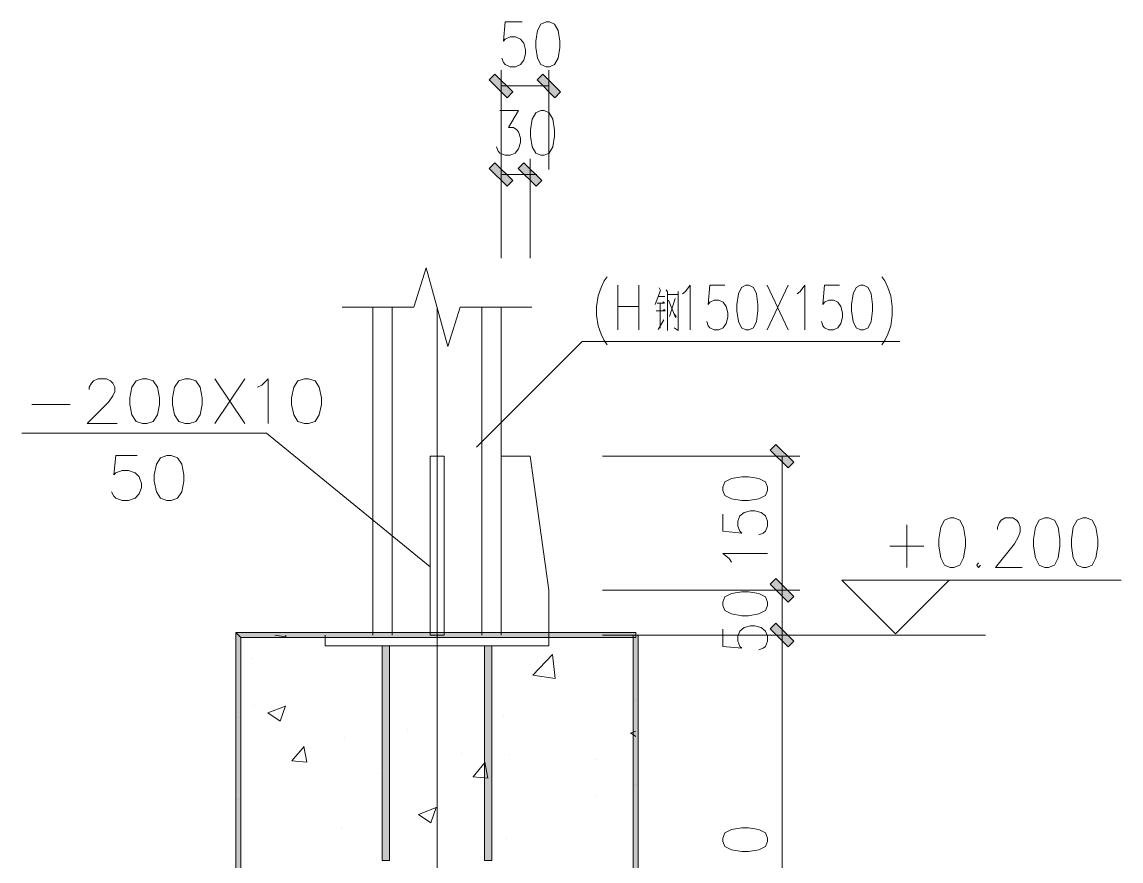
# Model space of a CAD drawing. Header units: millimetres. Extents: x 0 to 586, y 0 to 414.
# Drawn here: x 156.3 to 243.5, y 63.1 to 129.6 of the extents above; entities that cross this region are included whole.
import ezdxf

# ---------------------------------------------------------------- set-up
doc = ezdxf.new("R2010")
doc.units = ezdxf.units.MM

msp = doc.modelspace()

# ---------------------------------------------------------------- hatches: boundary and pattern name
h = msp.add_hatch(color=0)
h.dxf.hatch_style = 2
h.paths.add_polyline_path([(195.258972, 124.082528), (194.807417, 123.627444), (193.385722, 125.049139), (193.837278, 125.500694)])
h = msp.add_hatch(color=0)
h.dxf.hatch_style = 2
h.paths.add_polyline_path([(199.047806, 124.082528), (198.59625, 123.627444), (197.174556, 125.049139), (197.626111, 125.500694)])
h = msp.add_hatch(color=0)
h.dxf.hatch_style = 2
h.paths.add_polyline_path([(195.258972, 117.051667), (194.807417, 116.600111), (193.385722, 118.018278), (193.837278, 118.469833)])
h = msp.add_hatch(color=0)
h.dxf.hatch_style = 2
h.paths.add_polyline_path([(197.552028, 117.051667), (197.100472, 116.600111), (195.682306, 118.018278), (196.133861, 118.469833)])
h = msp.add_hatch(color=0)
h.dxf.hatch_style = 2
h.paths.add_polyline_path([(217.561583, 94.703194), (217.110028, 94.251639), (215.688333, 95.669806), (216.139889, 96.121361)])
h = msp.add_hatch(color=0)
h.dxf.hatch_style = 2
h.paths.add_polyline_path([(217.561583, 84.056361), (217.110028, 83.601278), (215.688333, 85.022972), (216.139889, 85.474528)])
h = msp.add_hatch(color=0)
h.dxf.hatch_style = 2
h.paths.add_polyline_path([(173.661917, 46.478472), (173.266806, 46.083361), (173.266806, 81.188278), (173.661917, 80.793167)])
h = msp.add_hatch(color=0)
h.dxf.hatch_style = 2
h.paths.add_polyline_path([(173.661917, 80.793167), (173.266806, 81.188278), (205.013278, 81.188278), (205.013278, 80.793167)])
h = msp.add_hatch(color=0)
h.dxf.hatch_style = 2
h.paths.add_polyline_path([(217.561583, 80.503889), (217.110028, 80.052333), (215.688333, 81.474028), (216.139889, 81.925583)])
h = msp.add_hatch(color=0)
h.dxf.hatch_style = 2
h.paths.add_polyline_path([(173.464361, 80.893003), (173.451308, 80.906056), (173.464361, 80.919108), (173.477414, 80.906056)])
h = msp.add_hatch(color=0)
h.dxf.hatch_style = 2
h.paths.add_polyline_path([(173.464361, 80.893003), (173.451308, 80.906056), (173.464361, 80.919108), (173.477414, 80.906056)])
h = msp.add_hatch(color=0)
h.dxf.hatch_style = 2
h.paths.add_polyline_path([(173.464361, 80.893003), (173.451308, 80.906056), (173.464361, 80.919108), (173.477414, 80.906056)])
h = msp.add_hatch(color=0)
h.dxf.hatch_style = 2
h.paths.add_polyline_path([(176.399472, 80.977669), (176.386419, 80.990722), (176.399472, 81.003775), (176.412525, 80.990722)])
h = msp.add_hatch(color=0)
h.dxf.hatch_style = 2
h.paths.add_polyline_path([(176.399472, 80.977669), (176.386419, 80.990722), (176.399472, 81.003775), (176.412525, 80.990722)])
h = msp.add_hatch(color=0)
h.dxf.hatch_style = 2
h.paths.add_polyline_path([(176.399472, 80.977669), (176.386419, 80.990722), (176.399472, 81.003775), (176.412525, 80.990722)])
h = msp.add_hatch(color=0)
h.dxf.hatch_style = 2
h.paths.add_polyline_path([(198.112944, 80.360308), (198.099892, 80.373361), (198.112944, 80.386414), (198.125997, 80.373361)])
h = msp.add_hatch(color=0)
h.dxf.hatch_style = 2
h.paths.add_polyline_path([(198.112944, 80.360308), (198.099892, 80.373361), (198.112944, 80.386414), (198.125997, 80.373361)])
h = msp.add_hatch(color=0)
h.dxf.hatch_style = 2
h.paths.add_polyline_path([(198.112944, 80.360308), (198.099892, 80.373361), (198.112944, 80.386414), (198.125997, 80.373361)])
h = msp.add_hatch(color=0)
h.dxf.hatch_style = 2
h.paths.add_polyline_path([(204.815722, 80.990722), (205.210833, 80.990722), (205.210833, 46.083361), (204.815722, 46.478472)])
h = msp.add_hatch(color=0)
h.dxf.hatch_style = 2
h.paths.add_polyline_path([(180.9115, 80.123947), (180.898447, 80.137), (180.9115, 80.150053), (180.924553, 80.137)])
h = msp.add_hatch(color=0)
h.dxf.hatch_style = 2
h.paths.add_polyline_path([(180.9115, 80.123947), (180.898447, 80.137), (180.9115, 80.150053), (180.924553, 80.137)])
h = msp.add_hatch(color=0)
h.dxf.hatch_style = 2
h.paths.add_polyline_path([(182.364944, 80.123947), (182.351892, 80.137), (182.364944, 80.150053), (182.377997, 80.137)])
h = msp.add_hatch(color=0)
h.dxf.hatch_style = 2
h.paths.add_polyline_path([(183.814861, 80.123947), (183.801808, 80.137), (183.814861, 80.150053), (183.827914, 80.137)])
h = msp.add_hatch(color=0)
h.dxf.hatch_style = 2
h.paths.add_polyline_path([(183.814861, 80.123947), (183.801808, 80.137), (183.814861, 80.150053), (183.827914, 80.137)])
h = msp.add_hatch(color=0)
h.dxf.hatch_style = 2
h.paths.add_polyline_path([(185.469389, 63.094306), (184.88025, 63.094306), (184.88025, 80.137), (185.469389, 80.137)])
h = msp.add_hatch(color=0)
h.dxf.hatch_style = 2
h.paths.add_polyline_path([(187.720111, 80.123947), (187.707058, 80.137), (187.720111, 80.150053), (187.733164, 80.137)])
h = msp.add_hatch(color=0)
h.dxf.hatch_style = 2
h.paths.add_polyline_path([(187.720111, 80.123947), (187.707058, 80.137), (187.720111, 80.150053), (187.733164, 80.137)])
h = msp.add_hatch(color=0)
h.dxf.hatch_style = 2
h.paths.add_polyline_path([(187.720111, 80.123947), (187.707058, 80.137), (187.720111, 80.150053), (187.733164, 80.137)])
h = msp.add_hatch(color=0)
h.dxf.hatch_style = 2
h.paths.add_polyline_path([(189.237056, 80.032225), (189.224003, 80.045278), (189.237056, 80.058331), (189.250108, 80.045278)])
h = msp.add_hatch(color=0)
h.dxf.hatch_style = 2
h.paths.add_polyline_path([(189.237056, 80.032225), (189.224003, 80.045278), (189.237056, 80.058331), (189.250108, 80.045278)])
h = msp.add_hatch(color=0)
h.dxf.hatch_style = 2
h.paths.add_polyline_path([(189.237056, 80.032225), (189.224003, 80.045278), (189.237056, 80.058331), (189.250108, 80.045278)])
h = msp.add_hatch(color=0)
h.dxf.hatch_style = 2
h.paths.add_polyline_path([(189.357, 80.123947), (189.343947, 80.137), (189.357, 80.150053), (189.370053, 80.137)])
h = msp.add_hatch(color=0)
h.dxf.hatch_style = 2
h.paths.add_polyline_path([(193.597389, 63.094306), (193.004722, 63.094306), (193.004722, 80.137), (193.597389, 80.137)])
h = msp.add_hatch(color=0)
h.dxf.hatch_style = 2
h.paths.add_polyline_path([(197.686083, 80.123947), (197.673031, 80.137), (197.686083, 80.150053), (197.699136, 80.137)])
h = msp.add_hatch(color=0)
h.dxf.hatch_style = 2
h.paths.add_polyline_path([(197.686083, 80.123947), (197.673031, 80.137), (197.686083, 80.150053), (197.699136, 80.137)])
h = msp.add_hatch(color=0)
h.dxf.hatch_style = 2
h.paths.add_polyline_path([(197.70725, 80.123947), (197.694197, 80.137), (197.70725, 80.150053), (197.720303, 80.137)])
h = msp.add_hatch(color=0)
h.dxf.hatch_style = 2
h.paths.add_polyline_path([(197.70725, 80.123947), (197.694197, 80.137), (197.70725, 80.150053), (197.720303, 80.137)])
h = msp.add_hatch(color=0)
h.dxf.hatch_style = 2
h.paths.add_polyline_path([(197.70725, 80.123947), (197.694197, 80.137), (197.70725, 80.150053), (197.720303, 80.137)])
h = msp.add_hatch(color=0)
h.dxf.hatch_style = 2
h.paths.add_polyline_path([(173.464361, 78.952725), (173.451308, 78.965778), (173.464361, 78.978831), (173.477414, 78.965778)])
h = msp.add_hatch(color=0)
h.dxf.hatch_style = 2
h.paths.add_polyline_path([(174.505056, 79.090308), (174.492003, 79.103361), (174.505056, 79.116414), (174.518108, 79.103361)])
h = msp.add_hatch(color=0)
h.dxf.hatch_style = 2
h.paths.add_polyline_path([(189.237056, 79.157336), (189.224003, 79.170389), (189.237056, 79.183442), (189.250108, 79.170389)])
h = msp.add_hatch(color=0)
h.dxf.hatch_style = 2
h.paths.add_polyline_path([(189.237056, 79.157336), (189.224003, 79.170389), (189.237056, 79.183442), (189.250108, 79.170389)])
h = msp.add_hatch(color=0)
h.dxf.hatch_style = 2
h.paths.add_polyline_path([(189.237056, 79.157336), (189.224003, 79.170389), (189.237056, 79.183442), (189.250108, 79.170389)])
h = msp.add_hatch(color=0)
h.dxf.hatch_style = 2
h.paths.add_polyline_path([(198.949028, 78.966836), (198.935975, 78.979889), (198.949028, 78.992942), (198.962081, 78.979889)])
h = msp.add_hatch(color=0)
h.dxf.hatch_style = 2
h.paths.add_polyline_path([(195.266028, 78.176614), (195.252975, 78.189667), (195.266028, 78.202719), (195.279081, 78.189667)])
h = msp.add_hatch(color=0)
h.dxf.hatch_style = 2
h.paths.add_polyline_path([(173.464361, 76.899558), (173.451308, 76.912611), (173.464361, 76.925664), (173.477414, 76.912611)])
h = msp.add_hatch(color=0)
h.dxf.hatch_style = 2
h.paths.add_polyline_path([(173.464361, 76.899558), (173.451308, 76.912611), (173.464361, 76.925664), (173.477414, 76.912611)])
h = msp.add_hatch(color=0)
h.dxf.hatch_style = 2
h.paths.add_polyline_path([(187.265028, 76.963058), (187.251975, 76.976111), (187.265028, 76.989164), (187.278081, 76.976111)])
h = msp.add_hatch(color=0)
h.dxf.hatch_style = 2
h.paths.add_polyline_path([(173.464361, 76.486808), (173.451308, 76.499861), (173.464361, 76.512914), (173.477414, 76.499861)])
h = msp.add_hatch(color=0)
h.dxf.hatch_style = 2
h.paths.add_polyline_path([(173.464361, 76.486808), (173.451308, 76.499861), (173.464361, 76.512914), (173.477414, 76.499861)])
h = msp.add_hatch(color=0)
h.dxf.hatch_style = 2
h.paths.add_polyline_path([(173.464361, 76.486808), (173.451308, 76.499861), (173.464361, 76.512914), (173.477414, 76.499861)])
h = msp.add_hatch(color=0)
h.dxf.hatch_style = 2
h.paths.add_polyline_path([(184.862611, 76.673781), (184.849558, 76.686833), (184.862611, 76.699886), (184.875664, 76.686833)])
h = msp.add_hatch(color=0)
h.dxf.hatch_style = 2
h.paths.add_polyline_path([(205.013278, 75.897669), (205.000225, 75.910722), (205.013278, 75.923775), (205.026331, 75.910722)])
h = msp.add_hatch(color=0)
h.dxf.hatch_style = 2
h.paths.add_polyline_path([(174.741417, 75.389669), (174.728364, 75.402722), (174.741417, 75.415775), (174.754469, 75.402722)])
h = msp.add_hatch(color=0)
h.dxf.hatch_style = 2
h.paths.add_polyline_path([(189.237056, 75.156836), (189.224003, 75.169889), (189.237056, 75.182942), (189.250108, 75.169889)])
h = msp.add_hatch(color=0)
h.dxf.hatch_style = 2
h.paths.add_polyline_path([(189.237056, 75.156836), (189.224003, 75.169889), (189.237056, 75.182942), (189.250108, 75.169889)])
h = msp.add_hatch(color=0)
h.dxf.hatch_style = 2
h.paths.add_polyline_path([(189.237056, 75.156836), (189.224003, 75.169889), (189.237056, 75.182942), (189.250108, 75.169889)])
h = msp.add_hatch(color=0)
h.dxf.hatch_style = 2
h.paths.add_polyline_path([(173.464361, 74.408947), (173.451308, 74.422), (173.464361, 74.435053), (173.477414, 74.422)])
h = msp.add_hatch(color=0)
h.dxf.hatch_style = 2
h.paths.add_polyline_path([(173.464361, 74.408947), (173.451308, 74.422), (173.464361, 74.435053), (173.477414, 74.422)])
h = msp.add_hatch(color=0)
h.dxf.hatch_style = 2
h.paths.add_polyline_path([(173.464361, 74.408947), (173.451308, 74.422), (173.464361, 74.435053), (173.477414, 74.422)])
h = msp.add_hatch(color=0)
h.dxf.hatch_style = 2
h.paths.add_polyline_path([(175.584556, 74.955753), (175.571503, 74.968806), (175.584556, 74.981858), (175.597608, 74.968806)])
h = msp.add_hatch(color=0)
h.dxf.hatch_style = 2
h.paths.add_polyline_path([(194.489917, 74.511253), (194.476864, 74.524306), (194.489917, 74.537358), (194.502969, 74.524306)])
h = msp.add_hatch(color=0)
h.dxf.hatch_style = 2
h.paths.add_polyline_path([(186.901667, 73.512892), (186.888614, 73.525944), (186.901667, 73.538997), (186.914719, 73.525944)])
h = msp.add_hatch(color=0)
h.dxf.hatch_style = 2
h.paths.add_polyline_path([(189.237056, 73.819808), (189.224003, 73.832861), (189.237056, 73.845914), (189.250108, 73.832861)])
h = msp.add_hatch(color=0)
h.dxf.hatch_style = 2
h.paths.add_polyline_path([(189.237056, 73.819808), (189.224003, 73.832861), (189.237056, 73.845914), (189.250108, 73.832861)])
h = msp.add_hatch(color=0)
h.dxf.hatch_style = 2
h.paths.add_polyline_path([(189.237056, 73.819808), (189.224003, 73.832861), (189.237056, 73.845914), (189.250108, 73.832861)])
h = msp.add_hatch(color=0)
h.dxf.hatch_style = 2
h.paths.add_polyline_path([(189.237056, 73.551697), (189.224003, 73.56475), (189.237056, 73.577803), (189.250108, 73.56475)])
h = msp.add_hatch(color=0)
h.dxf.hatch_style = 2
h.paths.add_polyline_path([(189.237056, 73.551697), (189.224003, 73.56475), (189.237056, 73.577803), (189.250108, 73.56475)])
h = msp.add_hatch(color=0)
h.dxf.hatch_style = 2
h.paths.add_polyline_path([(189.237056, 73.551697), (189.224003, 73.56475), (189.237056, 73.577803), (189.250108, 73.56475)])
h = msp.add_hatch(color=0)
h.dxf.hatch_style = 2
h.paths.add_polyline_path([(181.885167, 72.853197), (181.872114, 72.86625), (181.885167, 72.879303), (181.898219, 72.86625)])
h = msp.add_hatch(color=0)
h.dxf.hatch_style = 2
h.paths.add_polyline_path([(189.237056, 72.796753), (189.224003, 72.809806), (189.237056, 72.822858), (189.250108, 72.809806)])
h = msp.add_hatch(color=0)
h.dxf.hatch_style = 2
h.paths.add_polyline_path([(189.237056, 72.796753), (189.224003, 72.809806), (189.237056, 72.822858), (189.250108, 72.809806)])
h = msp.add_hatch(color=0)
h.dxf.hatch_style = 2
h.paths.add_polyline_path([(189.237056, 72.796753), (189.224003, 72.809806), (189.237056, 72.822858), (189.250108, 72.809806)])
h = msp.add_hatch(color=0)
h.dxf.hatch_style = 2
h.paths.add_polyline_path([(173.464361, 71.745475), (173.451308, 71.758528), (173.464361, 71.771581), (173.477414, 71.758528)])
h = msp.add_hatch(color=0)
h.dxf.hatch_style = 2
h.paths.add_polyline_path([(173.464361, 71.745475), (173.451308, 71.758528), (173.464361, 71.771581), (173.477414, 71.758528)])
h = msp.add_hatch(color=0)
h.dxf.hatch_style = 2
h.paths.add_polyline_path([(180.449361, 72.034753), (180.436308, 72.047806), (180.449361, 72.060858), (180.462414, 72.047806)])
h = msp.add_hatch(color=0)
h.dxf.hatch_style = 2
h.paths.add_polyline_path([(191.145583, 71.583197), (191.132531, 71.59625), (191.145583, 71.609303), (191.158636, 71.59625)])
h = msp.add_hatch(color=0)
h.dxf.hatch_style = 2
h.paths.add_polyline_path([(195.022611, 71.505586), (195.009558, 71.518639), (195.022611, 71.531692), (195.035664, 71.518639)])
h = msp.add_hatch(color=0)
h.dxf.hatch_style = 2
h.paths.add_polyline_path([(201.838278, 71.131642), (201.825225, 71.144694), (201.838278, 71.157747), (201.851331, 71.144694)])
h = msp.add_hatch(color=0)
h.dxf.hatch_style = 2
h.paths.add_polyline_path([(173.464361, 70.122697), (173.451308, 70.13575), (173.464361, 70.148803), (173.477414, 70.13575)])
h = msp.add_hatch(color=0)
h.dxf.hatch_style = 2
h.paths.add_polyline_path([(173.979417, 69.794614), (173.966364, 69.807667), (173.979417, 69.820719), (173.992469, 69.807667)])
h = msp.add_hatch(color=0)
h.dxf.hatch_style = 2
h.paths.add_polyline_path([(184.615667, 70.002753), (184.602614, 70.015806), (184.615667, 70.028858), (184.628719, 70.015806)])
h = msp.add_hatch(color=0)
h.dxf.hatch_style = 2
h.paths.add_polyline_path([(184.675639, 69.343058), (184.662586, 69.356111), (184.675639, 69.369164), (184.688692, 69.356111)])
h = msp.add_hatch(color=0)
h.dxf.hatch_style = 2
h.paths.add_polyline_path([(195.368333, 68.891503), (195.355281, 68.904556), (195.368333, 68.917608), (195.381386, 68.904556)])
h = msp.add_hatch(color=0)
h.dxf.hatch_style = 2
h.paths.add_polyline_path([(205.013278, 69.110225), (205.000225, 69.123278), (205.013278, 69.136331), (205.026331, 69.123278)])
h = msp.add_hatch(color=0)
h.dxf.hatch_style = 2
h.paths.add_polyline_path([(205.013278, 69.110225), (205.000225, 69.123278), (205.013278, 69.136331), (205.026331, 69.123278)])
h = msp.add_hatch(color=0)
h.dxf.hatch_style = 2
h.paths.add_polyline_path([(174.498, 68.722169), (174.484947, 68.735222), (174.498, 68.748275), (174.511053, 68.735222)])
h = msp.add_hatch(color=0)
h.dxf.hatch_style = 2
h.paths.add_polyline_path([(201.870028, 68.277669), (201.856975, 68.290722), (201.870028, 68.303775), (201.883081, 68.290722)])
h = msp.add_hatch(color=0)
h.dxf.hatch_style = 2
h.paths.add_polyline_path([(173.464361, 67.928419), (173.451308, 67.941472), (173.464361, 67.954525), (173.477414, 67.941472)])
h = msp.add_hatch(color=0)
h.dxf.hatch_style = 2
h.paths.add_polyline_path([(173.464361, 67.928419), (173.451308, 67.941472), (173.464361, 67.954525), (173.477414, 67.941472)])
h = msp.add_hatch(color=0)
h.dxf.hatch_style = 2
h.paths.add_polyline_path([(173.464361, 67.928419), (173.451308, 67.941472), (173.464361, 67.954525), (173.477414, 67.941472)])
h = msp.add_hatch(color=0)
h.dxf.hatch_style = 2
h.paths.add_polyline_path([(189.219417, 66.612558), (189.206364, 66.625611), (189.219417, 66.638664), (189.232469, 66.625611)])
h = msp.add_hatch(color=0)
h.dxf.hatch_style = 2
h.paths.add_polyline_path([(189.237056, 67.067642), (189.224003, 67.080694), (189.237056, 67.093747), (189.250108, 67.080694)])
h = msp.add_hatch(color=0)
h.dxf.hatch_style = 2
h.paths.add_polyline_path([(189.237056, 67.067642), (189.224003, 67.080694), (189.237056, 67.093747), (189.250108, 67.080694)])
h = msp.add_hatch(color=0)
h.dxf.hatch_style = 2
h.paths.add_polyline_path([(189.237056, 67.067642), (189.224003, 67.080694), (189.237056, 67.093747), (189.250108, 67.080694)])
h = msp.add_hatch(color=0)
h.dxf.hatch_style = 2
h.paths.add_polyline_path([(189.237056, 66.612558), (189.224003, 66.625611), (189.237056, 66.638664), (189.250108, 66.625611)])
h = msp.add_hatch(color=0)
h.dxf.hatch_style = 2
h.paths.add_polyline_path([(189.237056, 66.612558), (189.224003, 66.625611), (189.237056, 66.638664), (189.250108, 66.625611)])
h = msp.add_hatch(color=0)
h.dxf.hatch_style = 2
h.paths.add_polyline_path([(189.237056, 66.612558), (189.224003, 66.625611), (189.237056, 66.638664), (189.250108, 66.625611)])
h = msp.add_hatch(color=0)
h.dxf.hatch_style = 2
h.paths.add_polyline_path([(189.237056, 66.436169), (189.224003, 66.449222), (189.237056, 66.462275), (189.250108, 66.449222)])
h = msp.add_hatch(color=0)
h.dxf.hatch_style = 2
h.paths.add_polyline_path([(189.237056, 66.436169), (189.224003, 66.449222), (189.237056, 66.462275), (189.250108, 66.449222)])
h = msp.add_hatch(color=0)
h.dxf.hatch_style = 2
h.paths.add_polyline_path([(189.237056, 66.436169), (189.224003, 66.449222), (189.237056, 66.462275), (189.250108, 66.449222)])
h = msp.add_hatch(color=0)
h.dxf.hatch_style = 2
h.paths.add_polyline_path([(198.123528, 67.014725), (198.110475, 67.027778), (198.123528, 67.040831), (198.136581, 67.027778)])
h = msp.add_hatch(color=0)
h.dxf.hatch_style = 2
h.paths.add_polyline_path([(181.631167, 65.610669), (181.618114, 65.623722), (181.631167, 65.636775), (181.644219, 65.623722)])
h = msp.add_hatch(color=0)
h.dxf.hatch_style = 2
h.paths.add_polyline_path([(173.464361, 64.538225), (173.451308, 64.551278), (173.464361, 64.564331), (173.477414, 64.551278)])
h = msp.add_hatch(color=0)
h.dxf.hatch_style = 2
h.paths.add_polyline_path([(173.464361, 64.538225), (173.451308, 64.551278), (173.464361, 64.564331), (173.477414, 64.551278)])
h = msp.add_hatch(color=0)
h.dxf.hatch_style = 2
h.paths.add_polyline_path([(176.614667, 64.950975), (176.601614, 64.964028), (176.614667, 64.977081), (176.627719, 64.964028)])
h = msp.add_hatch(color=0)
h.dxf.hatch_style = 2
h.paths.add_polyline_path([(186.439528, 65.007419), (186.426475, 65.020472), (186.439528, 65.033525), (186.452581, 65.020472)])
h = msp.add_hatch(color=0)
h.dxf.hatch_style = 2
h.paths.add_polyline_path([(194.779194, 64.838086), (194.766142, 64.851139), (194.779194, 64.864192), (194.792247, 64.851139)])
h = msp.add_hatch(color=0)
h.dxf.hatch_style = 2
h.paths.add_polyline_path([(173.464361, 64.188975), (173.451308, 64.202028), (173.464361, 64.215081), (173.477414, 64.202028)])
h = msp.add_hatch(color=0)
h.dxf.hatch_style = 2
h.paths.add_polyline_path([(173.464361, 64.188975), (173.451308, 64.202028), (173.464361, 64.215081), (173.477414, 64.202028)])
h = msp.add_hatch(color=0)
h.dxf.hatch_style = 2
h.paths.add_polyline_path([(173.464361, 64.188975), (173.451308, 64.202028), (173.464361, 64.215081), (173.477414, 64.202028)])
h = msp.add_hatch(color=0)
h.dxf.hatch_style = 2
h.paths.add_polyline_path([(173.464361, 63.762114), (173.451308, 63.775167), (173.464361, 63.788219), (173.477414, 63.775167)])
h = msp.add_hatch(color=0)
h.dxf.hatch_style = 2
h.paths.add_polyline_path([(173.464361, 63.762114), (173.451308, 63.775167), (173.464361, 63.788219), (173.477414, 63.775167)])
h = msp.add_hatch(color=0)
h.dxf.hatch_style = 2
h.paths.add_polyline_path([(184.37225, 63.335253), (184.359197, 63.348306), (184.37225, 63.361358), (184.385303, 63.348306)])

# ---------------------------------------------------------------- linework, layer by layer
at = {"color": 0, "lineweight": 0}
for points in [[(195.999806, 129.63525), (194.648667, 129.63525), (194.514611, 128.114778), (194.648667, 128.284111), (195.054361, 128.453444), (195.460056, 128.453444), (195.86575, 128.284111), (196.137389, 127.945444), (196.271444, 127.437444), (196.271444, 127.102306), (196.137389, 126.594306), (195.86575, 126.255639), (195.460056, 126.086306), (195.054361, 126.086306), (194.648667, 126.255639), (194.514611, 126.424972), (194.377028, 126.763639)], [(194.320583, 125.814667), (194.320583, 117.933611)], [(198.112944, 125.814667), (198.112944, 117.933611)], [(198.112944, 124.565833), (194.320583, 124.565833)], [(194.228861, 122.604389), (195.714056, 122.604389), (194.902667, 121.25325), (195.308361, 121.25325), (195.58, 121.083917), (195.714056, 120.914583), (195.851639, 120.410111), (195.851639, 120.071444), (195.714056, 119.563444), (195.445944, 119.224778), (195.04025, 119.055444), (194.634556, 119.055444), (194.228861, 119.224778), (194.091278, 119.394111), (193.957222, 119.732778)], [(194.320583, 118.783806), (194.320583, 110.90275)], [(196.617167, 118.783806), (196.617167, 110.90275)], [(197.160444, 117.534972), (194.320583, 117.534972)], [(187.392028, 107.008083), (188.386861, 110.130167)], [(188.386861, 110.130167), (190.090778, 103.882472)], [(202.737861, 109.424611), (202.497972, 109.085944), (202.258083, 108.577944), (202.021722, 107.904139), (201.901778, 107.057472), (201.901778, 106.380139), (202.021722, 105.537), (202.258083, 104.859667), (202.497972, 104.355194), (202.737861, 104.016528)], [(224.528944, 109.424611), (224.768833, 109.085944), (225.008722, 108.577944), (225.248611, 107.904139), (225.368556, 107.057472), (225.368556, 106.380139), (225.248611, 105.537), (225.008722, 104.859667), (224.768833, 104.355194), (224.528944, 104.016528)], [(203.577472, 105.198333), (203.577472, 108.747278)], [(205.253167, 108.747278), (205.253167, 105.198333)], [(206.865361, 108.535611), (206.964139, 108.320417), (206.561972, 107.223278)], [(207.419222, 108.3945), (207.518, 108.214583), (207.518, 105.163056)], [(208.371722, 108.249861), (208.371722, 105.163056), (208.071861, 105.374722)], [(208.7245, 108.073472), (208.964389, 108.239278), (209.324222, 108.747278), (209.324222, 105.198333)], [(212.079417, 108.747278), (210.879972, 108.747278), (210.760028, 107.226806), (210.879972, 107.396139), (211.239806, 107.565472), (211.599639, 107.565472), (211.959472, 107.396139), (212.199361, 107.057472), (212.315778, 106.549472), (212.315778, 106.214333), (212.199361, 105.706333), (211.959472, 105.367667), (211.599639, 105.198333), (211.239806, 105.198333), (210.879972, 105.367667), (210.760028, 105.537), (210.640083, 105.875667)], [(215.430806, 105.198333), (217.1065, 108.747278)], [(215.430806, 108.747278), (217.1065, 105.198333)], [(217.826167, 108.073472), (218.066056, 108.239278), (218.422361, 108.747278), (218.422361, 105.198333)], [(221.177556, 108.747278), (219.981639, 108.747278), (219.861694, 107.226806), (219.981639, 107.396139), (220.337944, 107.565472), (220.697778, 107.565472), (221.057611, 107.396139), (221.2975, 107.057472), (221.417444, 106.549472), (221.417444, 106.214333), (221.2975, 105.706333), (221.057611, 105.367667), (220.697778, 105.198333), (220.337944, 105.198333), (219.981639, 105.367667), (219.861694, 105.537), (219.74175, 105.875667)], [(206.713667, 107.329111), (207.292222, 107.329111), (207.189917, 107.434944), (207.140528, 107.293833)], [(206.840667, 107.861806), (207.316917, 107.861806)], [(207.542694, 108.144028), (207.542694, 108.002917), (208.347028, 108.002917)], [(207.620306, 107.576056), (208.170639, 106.193167), (208.223556, 106.263722), (208.096556, 106.440111)], [(208.145944, 107.681889), (207.694389, 106.263722)], [(181.712306, 107.008083), (187.392028, 107.008083)], [(184.153528, 107.008083), (184.153528, 80.990722)], [(185.688111, 107.008083), (185.688111, 80.990722)], [(189.237056, 107.008083), (189.237056, 32.974139)], [(190.090778, 103.882472), (191.082083, 107.008083)], [(191.082083, 107.008083), (196.761806, 107.008083)], [(192.786, 107.008083), (192.786, 80.990722)], [(194.320583, 107.008083), (194.320583, 80.990722)], [(203.577472, 107.057472), (205.253167, 107.057472)], [(206.639583, 106.725861), (207.341611, 106.725861), (207.267528, 106.831694), (207.189917, 106.725861)], [(206.939444, 107.293833), (206.939444, 105.339444)], [(206.78775, 105.233611), (207.242833, 106.01325)], [(200.762306, 104.288167), (192.362667, 95.888528)], [(200.762306, 104.288167), (225.982389, 104.288167)], [(161.63925, 100.481694), (161.63925, 100.651028), (161.808583, 100.986167), (161.977917, 101.1555), (162.316583, 101.324833), (162.993917, 101.324833), (163.329056, 101.1555), (163.498389, 100.986167), (163.667722, 100.651028), (163.667722, 100.312361), (163.498389, 99.973694), (163.159722, 99.465694), (161.469917, 97.775889), (163.837056, 97.775889)], [(171.612278, 97.775889), (173.979417, 101.324833)], [(171.612278, 101.324833), (173.979417, 97.775889)], [(174.991889, 100.651028), (175.330556, 100.820361), (175.838556, 101.324833), (175.838556, 97.775889)], [(157.077833, 99.296361), (160.118778, 99.296361)], [(175.708028, 97.010361), (156.294667, 97.010361)], [(188.683194, 86.402333), (175.708028, 97.010361)], [(165.435139, 95.225306), (163.745333, 95.225306), (163.576, 93.704833), (163.745333, 93.874167), (164.253333, 94.0435), (164.761333, 94.0435), (165.265806, 93.874167), (165.604472, 93.5355), (165.773806, 93.0275), (165.773806, 92.692361), (165.604472, 92.184361), (165.265806, 91.845694), (164.761333, 91.676361), (164.253333, 91.676361), (163.745333, 91.845694), (163.576, 92.015028), (163.406667, 92.353694)], [(194.320583, 95.1865), (196.617167, 95.1865)], [(196.617167, 95.1865), (198.112944, 84.539667)], [(202.370972, 95.1865), (218.044889, 95.1865)], [(216.623194, 46.280917), (216.623194, 95.1865)], [(211.920667, 90.572167), (211.920667, 89.221028), (213.441139, 89.086972), (213.271806, 89.221028), (213.102472, 89.626722), (213.102472, 90.032417), (213.271806, 90.438111), (213.610472, 90.70975), (214.118472, 90.843806), (214.457139, 90.843806), (214.961611, 90.70975), (215.300278, 90.438111), (215.469611, 90.032417), (215.469611, 89.626722), (215.300278, 89.221028), (215.130944, 89.086972), (214.792278, 88.949389)], [(233.725861, 89.362139), (233.725861, 89.549111), (233.877556, 89.923056), (234.025722, 90.113556), (234.325583, 90.300528), (234.928833, 90.300528), (235.228694, 90.113556), (235.376861, 89.923056), (235.528556, 89.549111), (235.528556, 89.171639), (235.376861, 88.797694), (235.077, 88.23325), (233.574167, 86.356472), (235.68025, 86.356472)], [(226.515083, 89.736083), (226.515083, 86.356472)], [(212.598, 86.786861), (212.428667, 87.0585), (211.920667, 87.464194), (215.469611, 87.464194)], [(225.163944, 88.046278), (227.866222, 88.046278)], [(232.223028, 86.730417), (232.074861, 86.543444), (232.223028, 86.356472), (232.374722, 86.543444)], [(221.378639, 85.351056), (229.898222, 85.351056)], [(225.636667, 81.0895), (221.378639, 85.351056)], [(229.898222, 85.351056), (225.636667, 81.0895)], [(229.898222, 85.351056), (243.526028, 85.351056)], [(198.112944, 80.990722), (198.112944, 84.539667)], [(202.370972, 84.539667), (218.044889, 84.539667)], [(211.920667, 81.449333), (211.920667, 80.094667), (213.441139, 79.960611), (213.271806, 80.094667), (213.102472, 80.500361), (213.102472, 80.906056), (213.271806, 81.31175), (213.610472, 81.583389), (214.118472, 81.717444), (214.457139, 81.717444), (214.961611, 81.583389), (215.300278, 81.31175), (215.469611, 80.906056), (215.469611, 80.500361), (215.300278, 80.094667), (215.130944, 79.960611), (214.792278, 79.826556)], [(176.357139, 80.990722), (177.239083, 80.853139)], [(177.242611, 80.853139), (177.224972, 80.990722)], [(180.364694, 80.137), (180.364694, 80.990722)], [(198.112944, 80.990722), (198.112944, 80.137)], [(202.370972, 80.990722), (218.044889, 80.990722)], [(218.044889, 80.990722), (232.762778, 80.990722)], [(180.364694, 80.137), (198.112944, 80.137)], [(196.842944, 77.808667), (198.402222, 79.434972)], [(198.624472, 77.537028), (198.402222, 79.4385)], [(196.839417, 77.812194), (198.620944, 77.537028)], [(175.806806, 74.824167), (177.210861, 75.360389)], [(176.798111, 74.157417), (177.203806, 75.367444)], [(175.803278, 74.827694), (176.798111, 74.157417)], [(204.600528, 73.219028), (205.013278, 73.377778)], [(204.593472, 73.222556), (205.013278, 72.940333)], [(177.722389, 71.003583), (178.689, 72.157167)], [(178.904194, 70.901278), (178.671361, 72.157167)], [(177.718861, 71.007111), (178.914778, 70.901278)], [(192.094556, 69.747694), (193.057639, 70.89775)], [(193.272833, 69.641861), (193.04, 70.89775)], [(192.0875, 69.751222), (193.286944, 69.645389)], [(187.765972, 66.756139), (189.170028, 67.295889)], [(188.757278, 66.089389), (189.162972, 67.299417)], [(187.762444, 66.763194), (188.757278, 66.089389)]]:
    msp.add_lwpolyline(points, dxfattribs=at)
for points in [[(197.894222, 129.63525), (197.488528, 129.465917), (197.216889, 128.961444), (197.082833, 128.114778), (197.082833, 127.606778), (197.216889, 126.763639), (197.488528, 126.255639), (197.894222, 126.086306), (198.165861, 126.086306), (198.571556, 126.255639), (198.839667, 126.763639), (198.97725, 127.606778), (198.97725, 128.114778), (198.839667, 128.961444), (198.571556, 129.465917), (198.165861, 129.63525)], [(195.258972, 124.082528), (194.807417, 123.627444), (193.385722, 125.049139), (193.837278, 125.500694)], [(199.047806, 124.082528), (198.59625, 123.627444), (197.174556, 125.049139), (197.626111, 125.500694)], [(197.474417, 122.604389), (197.068722, 122.435056), (196.797083, 121.930583), (196.663028, 121.083917), (196.663028, 120.575917), (196.797083, 119.732778), (197.068722, 119.224778), (197.474417, 119.055444), (197.742528, 119.055444), (198.148222, 119.224778), (198.419861, 119.732778), (198.553917, 120.575917), (198.553917, 121.083917), (198.419861, 121.930583), (198.148222, 122.435056), (197.742528, 122.604389)], [(195.258972, 117.051667), (194.807417, 116.600111), (193.385722, 118.018278), (193.837278, 118.469833)], [(197.552028, 117.051667), (197.100472, 116.600111), (195.682306, 118.018278), (196.133861, 118.469833)], [(213.755111, 108.747278), (213.395278, 108.577944), (213.155389, 108.073472), (213.035444, 107.226806), (213.035444, 106.718806), (213.155389, 105.875667), (213.395278, 105.367667), (213.755111, 105.198333), (213.995, 105.198333), (214.351306, 105.367667), (214.591194, 105.875667), (214.711139, 106.718806), (214.711139, 107.226806), (214.591194, 108.073472), (214.351306, 108.577944), (213.995, 108.747278)], [(222.85325, 108.747278), (222.493417, 108.577944), (222.257056, 108.073472), (222.137111, 107.226806), (222.137111, 106.718806), (222.257056, 105.875667), (222.493417, 105.367667), (222.85325, 105.198333), (223.093139, 105.198333), (223.452972, 105.367667), (223.692861, 105.875667), (223.812806, 106.718806), (223.812806, 107.226806), (223.692861, 108.073472), (223.452972, 108.577944), (223.093139, 108.747278)], [(165.865528, 101.324833), (165.357528, 101.1555), (165.018861, 100.651028), (164.853056, 99.804361), (164.853056, 99.296361), (165.018861, 98.453222), (165.357528, 97.945222), (165.865528, 97.775889), (166.204194, 97.775889), (166.712194, 97.945222), (167.047333, 98.453222), (167.216667, 99.296361), (167.216667, 99.804361), (167.047333, 100.651028), (166.712194, 101.1555), (166.204194, 101.324833)], [(169.245139, 101.324833), (168.737139, 101.1555), (168.402, 100.651028), (168.232667, 99.804361), (168.232667, 99.296361), (168.402, 98.453222), (168.737139, 97.945222), (169.245139, 97.775889), (169.583806, 97.775889), (170.091806, 97.945222), (170.430472, 98.453222), (170.596278, 99.296361), (170.596278, 99.804361), (170.430472, 100.651028), (170.091806, 101.1555), (169.583806, 101.324833)], [(178.710167, 101.324833), (178.202167, 101.1555), (177.867028, 100.651028), (177.697694, 99.804361), (177.697694, 99.296361), (177.867028, 98.453222), (178.202167, 97.945222), (178.710167, 97.775889), (179.048833, 97.775889), (179.556833, 97.945222), (179.891972, 98.453222), (180.061306, 99.296361), (180.061306, 99.804361), (179.891972, 100.651028), (179.556833, 101.1555), (179.048833, 101.324833)], [(217.561583, 94.703194), (217.110028, 94.251639), (215.688333, 95.669806), (216.139889, 96.121361)], [(167.802278, 95.225306), (167.294278, 95.055972), (166.959139, 94.5515), (166.789806, 93.704833), (166.789806, 93.196833), (166.959139, 92.353694), (167.294278, 91.845694), (167.802278, 91.676361), (168.140944, 91.676361), (168.648944, 91.845694), (168.984083, 92.353694), (169.153417, 93.196833), (169.153417, 93.704833), (168.984083, 94.5515), (168.648944, 95.055972), (168.140944, 95.225306)], [(189.794444, 95.1865), (188.683194, 95.1865), (188.683194, 80.990722), (189.794444, 80.990722)], [(211.920667, 92.466583), (212.09, 92.060889), (212.598, 91.78925), (213.441139, 91.655194), (213.949139, 91.655194), (214.792278, 91.78925), (215.300278, 92.060889), (215.469611, 92.466583), (215.469611, 92.738222), (215.300278, 93.143917), (214.792278, 93.412028), (213.949139, 93.549611), (213.441139, 93.549611), (212.598, 93.412028), (212.09, 93.143917), (211.920667, 92.738222)], [(229.968778, 90.300528), (229.52075, 90.113556), (229.217361, 89.549111), (229.069194, 88.610722), (229.069194, 88.046278), (229.217361, 87.107889), (229.52075, 86.543444), (229.968778, 86.356472), (230.268639, 86.356472), (230.720194, 86.543444), (231.020056, 87.107889), (231.17175, 88.046278), (231.17175, 88.610722), (231.020056, 89.549111), (230.720194, 90.113556), (230.268639, 90.300528)], [(237.482944, 90.300528), (237.031389, 90.113556), (236.731528, 89.549111), (236.579833, 88.610722), (236.579833, 88.046278), (236.731528, 87.107889), (237.031389, 86.543444), (237.482944, 86.356472), (237.782806, 86.356472), (238.234361, 86.543444), (238.534222, 87.107889), (238.682389, 88.046278), (238.682389, 88.610722), (238.534222, 89.549111), (238.234361, 90.113556), (237.782806, 90.300528)], [(240.485083, 90.300528), (240.037056, 90.113556), (239.733667, 89.549111), (239.5855, 88.610722), (239.5855, 88.046278), (239.733667, 87.107889), (240.037056, 86.543444), (240.485083, 86.356472), (240.788472, 86.356472), (241.2365, 86.543444), (241.536361, 87.107889), (241.688056, 88.046278), (241.688056, 88.610722), (241.536361, 89.549111), (241.2365, 90.113556), (240.788472, 90.300528)], [(217.561583, 84.056361), (217.110028, 83.601278), (215.688333, 85.022972), (216.139889, 85.474528)], [(211.920667, 83.340222), (212.09, 82.934528), (212.598, 82.666417), (213.441139, 82.528833), (213.949139, 82.528833), (214.792278, 82.666417), (215.300278, 82.934528), (215.469611, 83.340222), (215.469611, 83.611861), (215.300278, 84.017556), (214.792278, 84.289194), (213.949139, 84.42325), (213.441139, 84.42325), (212.598, 84.289194), (212.09, 84.017556), (211.920667, 83.611861)], [(173.661917, 46.478472), (173.266806, 46.083361), (173.266806, 81.188278), (173.661917, 80.793167)], [(173.661917, 80.793167), (173.266806, 81.188278), (205.013278, 81.188278), (205.013278, 80.793167)], [(217.561583, 80.503889), (217.110028, 80.052333), (215.688333, 81.474028), (216.139889, 81.925583)], [(204.815722, 80.990722), (205.210833, 80.990722), (205.210833, 46.083361), (204.815722, 46.478472)], [(185.469389, 63.094306), (184.88025, 63.094306), (184.88025, 80.137), (185.469389, 80.137)], [(193.597389, 63.094306), (193.004722, 63.094306), (193.004722, 80.137), (193.597389, 80.137)], [(211.920667, 64.614778), (212.09, 64.209083), (212.598, 63.940972), (213.441139, 63.806917), (213.949139, 63.806917), (214.792278, 63.940972), (215.300278, 64.209083), (215.469611, 64.614778), (215.469611, 64.886417), (215.300278, 65.292111), (214.792278, 65.56375), (213.949139, 65.697806), (213.441139, 65.697806), (212.598, 65.56375), (212.09, 65.292111), (211.920667, 64.886417)]]:
    msp.add_lwpolyline(points, close=True, dxfattribs=at)

doc.saveas('drawing.dxf')
